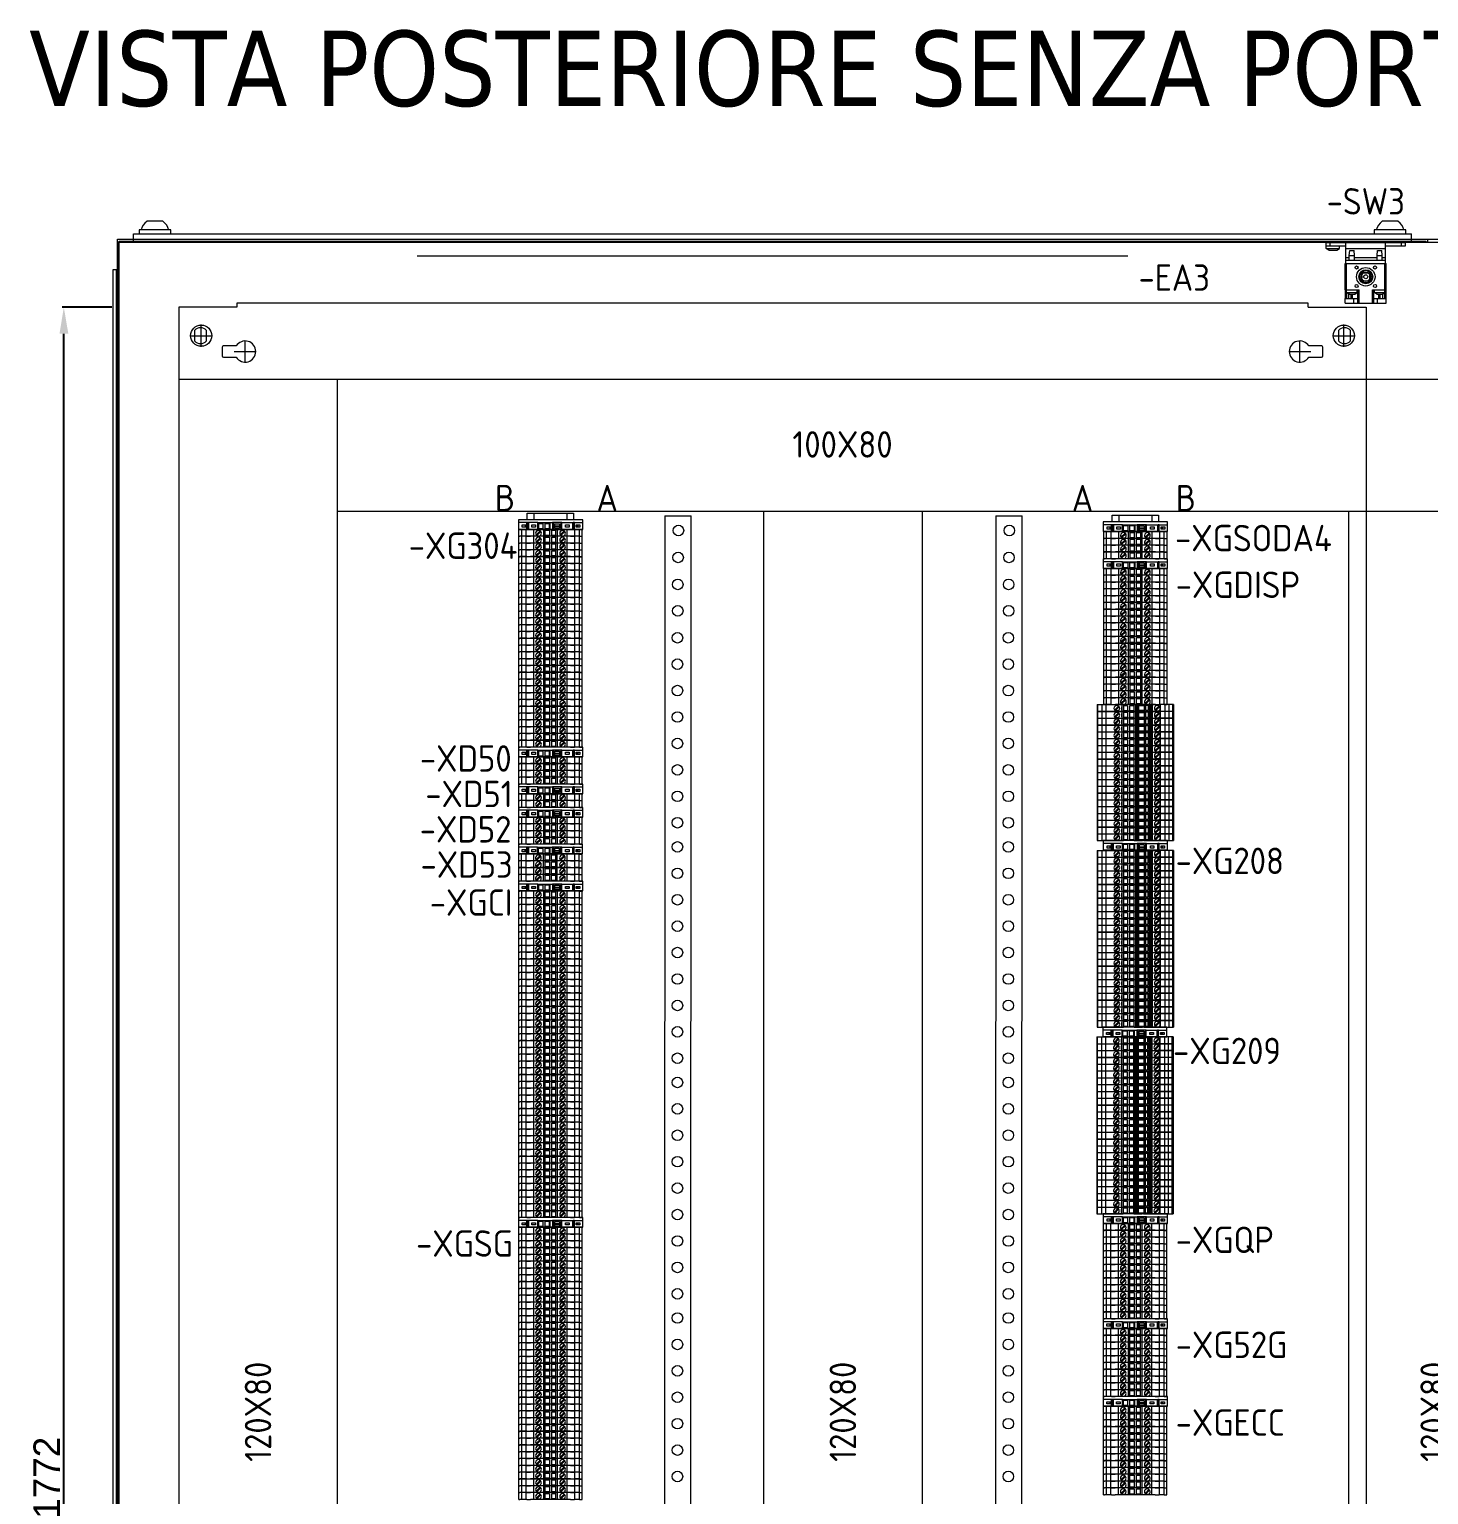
# Model space of a CAD drawing. Header units: millimetres. Extents: x 1880 to 4113, y 771 to 2990.
# Drawn here: x 1880 to 2939, y 1880 to 2990 of the extents above; entities that cross this region are included whole.
import ezdxf
from ezdxf.enums import TextEntityAlignment as Align

# ---------------------------------------------------------------- set-up
doc = ezdxf.new("R2010")
doc.units = ezdxf.units.MM
doc.layers.add('! NO PLOT !', color=7, linetype='Continuous', true_color=0xff75dd, plot=False)
doc.layers.add('000-PI-Oprema', color=30, linetype='Continuous', lineweight=5)
doc.layers.add('0_1', color=7, linetype='Continuous', lineweight=0)
for name, color, linetype in [('000-PI-ORMAR', 2, 'Continuous'), ('000-PI_TEXT', 7, 'Continuous'), ('002-PI-Kabelska kanalica', 150, 'Continuous'), ('004-PI-DIN Šina', 3, 'Continuous')]:
    doc.layers.add(name, color=color, linetype=linetype)
doc.styles.add('PI0', font='isocpeur.ttf', dxfattribs={"width": 0.9})
doc.styles.get("Standard").update_dxf_attribs({"font": 'arial.ttf'})
doc.styles.add('Tahoma', font='tahoma.ttf')
doc.dimstyles.new('ISO-25-lb', dxfattribs={"dimtxt": 8, "dimasz": 8, "dimexe": 1.25, "dimexo": 0.625, "dimtad": 1, "dimtxsty": 'Standard', "dimcen": 5, "dimadec": 0, "dimazin": 0, "dimtfac": 1, "dimtmove": 0, "dimatfit": 3, "dimfxl": 1, "dimarcsym": 0})

# ---------------------------------------------------------------- blocks, each defined once
blk = doc.blocks.new('montazna 2000x1000')
at = {"layer": '! NO PLOT !', "color": 0, "linetype": 'ByBlock', "lineweight": 0}
for p, q in [((17, 1860.1), (17, 1876.9)), ((882, 1860.1), (882, 1876.9)), ((8.6, 1868.5), (25.4, 1868.5)), ((12, 1872.5), (12, 1864.5)), ((21, 1864.5), (21, 1872.5)), ((50.3, 1848.1), (50.3, 1864.9)), ((848.7, 1848.1), (848.7, 1864.9)), ((873.6, 1868.5), (890.4, 1868.5)), ((878, 1872.5), (878, 1864.5)), ((887, 1864.5), (887, 1872.5)), ((32.8, 1859.7), (32.8, 1853.3)), ((43.5, 1860.7), (33.8, 1860.7)), ((41.9, 1856.5), (58.7, 1856.5)), ((840.3, 1856.5), (857.1, 1856.5)), ((865.2, 1860.7), (855.5, 1860.7)), ((866.2, 1853.3), (866.2, 1859.7)), ((33.8, 1852.3), (43.5, 1852.3)), ((855.5, 1852.3), (865.2, 1852.3))]:
    blk.add_line(p, q, dxfattribs=at)
for centre in [(17, 1868.5), (882, 1868.5)]:
    blk.add_circle(centre, 8, dxfattribs=at)
for centre, radius, start, end in [((16.5, 1868.5), 6, 41.4096, 138.5904), ((16.5, 1868.5), 6, 221.4096, 318.5904), ((50.3, 1856.5), 8, 211.6682, 148.3318), ((848.7, 1856.5), 8, 31.6682, 328.3318), ((882.5, 1868.5), 6, 41.4096, 138.5904), ((882.5, 1868.5), 6, 221.4096, 318.5904), ((33.8, 1859.7), 1, 90, 180), ((33.8, 1853.3), 1, 180, 270), ((865.2, 1859.7), 1, 0, 90), ((865.2, 1853.3), 1, 270, 0)]:
    blk.add_arc(centre, radius, start, end, dxfattribs=at)
at = {"layer": '000-PI-ORMAR', "color": 0, "linetype": 'ByBlock', "lineweight": 0}
for p, q in [((44, 1890), (0, 1890)), ((0, 1890), (0, 0)), ((44, 1893), (44, 1890)), ((855, 1893), (44, 1893)), ((855, 1890), (855, 1893)), ((855, 1890), (899, 1890)), ((899, 1890), (899, 0))]:
    blk.add_line(p, q, dxfattribs=at)
blk = doc.blocks.new('*U16')
at = {"layer": '002-PI-Kabelska kanalica', "color": 0, "linetype": 'ByBlock', "lineweight": 0}
for p, q in [((-20, -100), (-20, 1331)), ((100, -100), (100, 1331)), ((-20, -100), (100, -100))]:
    blk.add_line(p, q, dxfattribs=at)
blk = doc.blocks.new('*U18')
at = {"layer": '002-PI-Kabelska kanalica', "color": 0, "linetype": 'ByBlock', "lineweight": 0}
for p, q in [((-20, -100), (-20, 1431)), ((100, -100), (100, 1431)), ((-20, -100), (100, -100))]:
    blk.add_line(p, q, dxfattribs=at)
blk = doc.blocks.new('sklopka_vrata_8MF1000-2VL')
at = {"layer": '000-PI-Oprema', "color": 0, "linetype": 'ByBlock', "lineweight": 0}
for p, q in [((-30, 0), (30, 0)), ((-30, -4.5), (-30, 0)), ((-27, -2.5), (-27, 0)), ((-15, -16), (-15, 0)), ((15, -16), (15, 0)), ((27, -2.5), (27, 0)), ((30, -2.5), (30, 0)), ((-30, -2.5), (-27, -2.5)), ((-28.1, -5.75), (-30, -4.5)), ((-30, -4.5), (-20, -4.5)), ((-28.1, -5.75), (-21.9, -5.75)), ((-27, -2.5), (-15, -2.5)), ((-21.9, -5.75), (-20, -4.5)), ((-20, -4.5), (-20, -2.5)), ((-15, -4.5), (15, -4.5)), ((-12.5, -10), (-12.2, -6)), ((-12.5, -10), (-8.5, -10)), ((-12.5, -13.499994), (-12.5, -10)), ((-12.2, -6), (-8.8, -6)), ((-8.5, -10), (-8.8, -6)), ((-8.5, -13.499994), (-8.5, -10)), ((8.5, -10), (8.8, -6)), ((8.5, -10), (12.5, -10)), ((8.5, -13.499994), (8.5, -10)), ((8.8, -6), (12.2, -6)), ((12.5, -10), (12.2, -6)), ((12.5, -13.499994), (12.5, -10)), ((15, -2.5), (30, -2.5)), ((-15.5, -16), (15.5, -16)), ((-15.5, -36), (-15.5, -16)), ((-15, -11.5), (-12.499996, -11.5)), ((-15, -13.5), (15, -13.5)), ((-14.5, -38), (-14.5, -16)), ((-8.499996, -11.5), (8.500004, -11.5)), ((12.500004, -11.5), (15, -11.5)), ((14.5, -38), (14.5, -16)), ((15.5, -36), (15.5, -16)), ((-3, -27.802775), (-3, -24.197225)), ((-1.802776, -23), (1.802776, -23)), ((-1.802776, -29), (1.802776, -29)), ((3, -27.802775), (3, -24.197225)), ((-15.5, -36), (-5, -36)), ((-15.49, -42.49), (-8.99, -42.49)), ((-15.49, -45.99), (-15.49, -42.49)), ((-15.400001, -42.49), (-15.400001, -36)), ((-12.6, -39.25), (-14.5, -38)), ((-14.5, -38), (-6.5, -38)), ((-14.400001, -42.49), (-14.400001, -38.065784)), ((-12.936492, -42.49), (-12.936492, -39.02862)), ((-12.6, -39.25), (-8.4, -39.25)), ((-11.000001, -42.49), (-11.000001, -39.249996)), ((-10.000001, -42.49), (-10.000001, -39.249996)), ((-8.99, -42.49), (-6.029656, -42.49)), ((-8.99, -45.99), (-8.99, -42.49)), ((-8.4, -39.25), (-6.5, -38)), ((-6.5, -38), (-6.5, -36)), ((-6.029656, -42.5), (-6.029656, -42.49)), ((-6.029656, -42.5), (-6, -42.5)), ((-6, -46), (-6, -36)), ((-5, -46), (-5, -36)), ((5, -36), (14.5, -36)), ((5, -46), (5, -36)), ((6, -46), (6, -36)), ((6, -42.5), (6.029654, -42.5)), ((6.029654, -42.49), (15.49, -42.49)), ((6.029654, -42.5), (6.029654, -42.49)), ((6.5, -38), (6.5, -36)), ((8.4, -39.25), (6.5, -38)), ((6.5, -38), (14.5, -38)), ((8.4, -39.25), (12.6, -39.25)), ((8.85, -36), (13.15, -36)), ((8.99, -45.99), (8.99, -42.49)), ((10, -42.49), (10, -39.249996)), ((11, -42.49), (11, -39.249996)), ((12.6, -39.25), (14.5, -38)), ((12.936492, -42.49), (12.936492, -39.028624)), ((14.4, -42.49), (14.4, -38.065788)), ((14.5, -36), (15.5, -36)), ((15.4, -42.49), (15.4, -36)), ((15.49, -45.99), (15.49, -42.49)), ((-15.49, -45.99), (-8.99, -45.99)), ((-15.4, -46), (-15.4, -45.99)), ((-15.4, -46), (-5.999961, -46)), ((-8.99, -45.99), (-6.000001, -45.99)), ((-6, -46), (-5, -46)), ((-5, -46), (5, -46)), ((5, -46), (6, -46)), ((6, -45.99), (15.49, -45.99)), ((6.00004, -46), (15.4, -46)), ((15.4, -46), (15.4, -45.99))]:
    blk.add_line(p, q, dxfattribs=at)
for centre, radius in [((-7, -19), 1.15), ((0, -26), 7), ((0, -26), 5.3), ((0, -26), 5.1), ((0, -26), 4.8), ((0, -26), 4.679181), ((7, -19), 1.15), ((-7, -33), 1.15), ((0, -26), 3.579607), ((0, -26), 1.499969), ((7, -33), 1.15)]:
    blk.add_circle(centre, radius, dxfattribs=at)
for radius, start, end in [(3.100426, 165.377152, 194.622848), (3.5, 121.002719, 148.997284), (3.5, 211.002716, 238.997281), (3.100426, 255.377156, 284.622844), (3.100426, 90, 104.622596), (3.100426, 75.377404, 90), (3.5, 31.002716, 58.997281), (3.5, 301.002719, 328.997284), (3.100426, 345.377406, 14.622594)]:
    blk.add_arc((0, -26), radius, start, end, dxfattribs=at)
blk = doc.blocks.new('LL49 W 100-230V')
at = {"layer": '000-PI-Oprema', "color": 0, "linetype": 'ByBlock', "lineweight": 0, "ltscale": 0.25}
for p, q in [((45476.7, 36851.4), (46014.7, 36851.4)), ((46014.7, 36815.4), (45476.7, 36815.4))]:
    blk.add_line(p, q, dxfattribs=at)
blk = doc.blocks.new('*D23')
at = {"layer": '000-PI_TEXT', "color": 0, "linetype": 'ByBlock', "lineweight": -2, "ltscale": 0.25, "transparency": 16777216}
for p, q in [((1942.6, 2779.1), (1905, 2779.1)), ((1906.2, 1027.1), (1906.2, 2759.1)), ((1942.6, 1007.1), (1905, 1007.1))]:
    blk.add_line(p, q, dxfattribs=at)
at = {"layer": '000-PI_TEXT', "color": 0, "linetype": 'ByBlock', "ltscale": 0.25, "transparency": 16777216}
for points in [[(1902.9, 2759.1), (1909.6, 2759.1), (1906.2, 2779.1)], [(1902.9, 1027.1), (1909.6, 1027.1), (1906.2, 1007.1)]]:
    blk.add_solid(points, dxfattribs=at)
at = {"layer": 'Defpoints', "color": 0, "linetype": 'ByBlock', "ltscale": 0.25, "transparency": 16777216}
for p in [(1906.2, 2779.1), (1943.2, 2779.1), (1943.2, 1007.1)]:
    blk.add_point(p, dxfattribs=at)
at = {"layer": '000-PI_TEXT', "color": 0, "linetype": 'ByBlock', "lineweight": 0, "ltscale": 0.25, "transparency": 16777216, "insert": (1893.2, 1893.1), "char_height": 20, "attachment_point": 5, "rotation": 90}
blk.add_mtext('1772', dxfattribs=at)
blk = doc.blocks.new('*U32')
at = {"color": 0, "linetype": 'ByBlock', "lineweight": 0, "ltscale": 0.25}
blk.add_lwpolyline([(-24.3, 0), (-24.3, -7.3), (24.3, -7.3), (24.3, 0), (-24.3, 0)], dxfattribs=at)
at = {"layer": '000-PI-Oprema', "color": 0, "linetype": 'ByBlock', "lineweight": 0}
for p, q in [((24.3, 0), (-24.3, 0)), ((24.3, -7.3), (24.3, 0)), ((-24.3, 0), (-24.3, -7.3)), ((-18, -2.2), (-24.3, -2.2)), ((-21.4, -5.6), (-21.4, -3.9)), ((-21.4, -3.9), (-18.5, -3.9)), ((-18.5, -5.6), (-21.4, -5.6)), ((-19, -4.6), (-19.1, -4.6)), ((-19.1, -5), (-19.1, -4.6)), ((-19, -5), (-19.1, -5)), ((-19, -4.6), (-19, -5)), ((-19, -4.6), (-18.5, -4.6)), ((-19, -5), (-18.5, -5)), ((-18.5, -3.9), (-18.5, -4.6)), ((-18.5, -4.6), (-18.5, -5)), ((-18.5, -5), (-18.5, -5.6)), ((-18, -7.3), (-18, -2.2)), ((-17.1, -2.2), (-18, -2.2)), ((-17.1, -7.3), (-18, -7.3)), ((-17.1, -7.3), (-17.1, -2.2)), ((-17, -2.2), (-17.1, -2.2)), ((-17, -7.3), (-17.1, -7.3)), ((-17, -2.2), (-17, -7.3)), ((-16.7, -2.2), (-17, -2.2)), ((-16.7, -7.3), (-17, -7.3)), ((-16.7, -2.2), (-16.7, -7.3)), ((-9.7, -2.2), (-16.7, -2.2)), ((-14.1, -3.9), (-11.4, -3.9)), ((-14.1, -5.6), (-14.1, -3.9)), ((-11.4, -5.6), (-14.1, -5.6)), ((-11.4, -3.9), (-11.4, -5.6)), ((-9.7, -2.2), (-9, -2.2)), ((-9.7, -7.3), (-9.7, -2.2)), ((-9.7, -7.3), (-9, -7.3)), ((-9, -2.8), (-9, -2.2)), ((-9, -2.2), (-1, -2.2)), ((-9, -6.8), (-9, -2.8)), ((-9, -2.8), (-5.8, -2.8)), ((-5.8, -6.8), (-9, -6.8)), ((-9, -7.3), (-9, -6.8)), ((-5.8, -2.8), (-5.8, -6.8)), ((-4.1, -2.8), (-1, -2.8)), ((-4.1, -6.8), (-4.1, -2.8)), ((-1, -6.8), (-4.1, -6.8)), ((-1, -2.2), (-1, -2.8)), ((-1, -2.2), (-0.3, -2.2)), ((-1, -2.8), (-1, -6.8)), ((-1, -6.8), (-1, -7.3)), ((-0.3, -2.2), (1.4, -2.2)), ((-0.3, -7.3), (-0.3, -2.2)), ((2.3, -2.2), (1.4, -2.2)), ((1.4, -2.2), (1.4, -7.3)), ((7.7, -2.2), (2.3, -2.2)), ((2.3, -2.2), (2.3, -7.3)), ((3.2, -3), (6.7, -3)), ((3.2, -4.6), (3.2, -3)), ((3.2, -4.6), (6.7, -4.6)), ((3.2, -5), (3.2, -4.6)), ((3.2, -5), (6.7, -5)), ((3.2, -6.5), (3.2, -5)), ((6.7, -6.5), (3.2, -6.5)), ((6.7, -3), (6.7, -4.6)), ((6.7, -4.6), (6.7, -5)), ((6.7, -5), (6.7, -6.5)), ((7.7, -2.2), (7.7, -7.3)), ((8.5, -2.2), (7.7, -2.2)), ((8.5, -7.3), (8.5, -2.2)), ((8.5, -2.2), (16.7, -2.2)), ((11.4, -3.9), (14.1, -3.9)), ((11.4, -5.6), (11.4, -3.9)), ((14.1, -5.6), (11.4, -5.6)), ((14.1, -3.9), (14.1, -5.6)), ((16.7, -2.2), (16.7, -7.3)), ((16.7, -2.2), (17, -2.2)), ((17, -7.3), (17, -2.2)), ((17, -2.2), (17.1, -2.2)), ((18, -2.2), (17.1, -2.2)), ((17.1, -7.3), (17.1, -2.2)), ((18, -2.2), (24.3, -2.2)), ((18, -7.3), (18, -2.2)), ((19.5, -4.6), (19.5, -3.9)), ((19.5, -3.9), (22.2, -3.9)), ((19.5, -5), (19.5, -4.6)), ((19.5, -4.6), (19.9, -4.6)), ((19.5, -5), (19.9, -5)), ((19.5, -5.6), (19.5, -5)), ((22.2, -5.6), (19.5, -5.6)), ((19.9, -4.6), (19.9, -5)), ((20.6, -4.6), (19.9, -4.6)), ((20.6, -5), (19.9, -5)), ((20.6, -4.6), (20.6, -5)), ((22.2, -3.9), (22.2, -5.6))]:
    blk.add_line(p, q, dxfattribs=at)
at = {"layer": '000-PI-Oprema', "color": 0, "linetype": 'ByBlock', "lineweight": 0, "ltscale": 0.25}
blk.add_line((24.3, -7.3), (-24.3, -7.3), dxfattribs=at)
blk = doc.blocks.new('*U17')
at = {"layer": '002-PI-Kabelska kanalica', "color": 0, "linetype": 'ByBlock', "lineweight": 0}
for p, q in [((-20, -100), (-20, 1671)), ((80, -100), (80, 1671)), ((-20, -100), (80, -100))]:
    blk.add_line(p, q, dxfattribs=at)
blk = doc.blocks.new('UT 2.5 - 3044076')
at = {"layer": '000-PI-ORMAR', "color": 0, "linetype": 'ByBlock', "lineweight": 0}
for p, q in [((51211.6, 37560.6), (51211.6, 37562.8)), ((51211.6, 37562.8), (51211.6, 37562.8)), ((51216.7, 37562.8), (51211.6, 37562.8)), ((51211.6, 37560.6), (51211.6, 37559)), ((51211.6, 37560.6), (51211.6, 37560.6)), ((51216.7, 37560.6), (51211.6, 37560.6)), ((51211.6, 37559), (51211.6, 37556.9)), ((51211.6, 37558.6), (51211.6, 37558.6)), ((51216.7, 37562.8), (51216.7, 37562.8)), ((51216.7, 37560.6), (51216.7, 37562.8)), ((51216.7, 37560.6), (51216.7, 37560.6)), ((51216.7, 37560.6), (51216.7, 37559)), ((51216.7, 37559), (51216.7, 37556.9)), ((51216.7, 37558.6), (51216.7, 37558.6)), ((51216.7, 37557.3), (51211.6, 37557.3)), ((51211.6, 37556.9), (51211.6, 37556.5)), ((51211.6, 37556.5), (51211.6, 37554)), ((51211.6, 37556.3), (51211.6, 37556.3)), ((51211.6, 37554), (51211.6, 37551.4)), ((51211.6, 37553.7), (51211.6, 37553.7)), ((51211.6, 37551.4), (51211.6, 37544)), ((51216.7, 37551.4), (51211.6, 37551.4)), ((51211.6, 37548.6), (51211.6, 37548.6)), ((51212.7, 37549.2), (51212.7, 37549.2)), ((51212.7, 37549.2), (51215.7, 37546.2)), ((51216.2, 37546.7), (51213.2, 37549.7)), ((51213.2, 37549.7), (51213.2, 37549.7)), ((51216.4, 37549), (51216.4, 37549)), ((51216.4, 37546.9), (51216.4, 37549)), ((51216.7, 37556.5), (51216.7, 37556.9)), ((51216.7, 37554), (51216.7, 37556.5)), ((51216.7, 37556.3), (51216.7, 37556.3)), ((51216.7, 37554.8), (51216.7, 37554.8)), ((51216.7, 37554), (51216.7, 37551.4)), ((51216.7, 37553.7), (51216.7, 37553.7)), ((51216.7, 37551.4), (51216.7, 37544)), ((51216.7, 37548.6), (51216.7, 37548.6)), ((51211.6, 37544), (51211.6, 37542.8)), ((51216.7, 37544), (51211.6, 37544)), ((51211.6, 37542.8), (51211.6, 37534.8)), ((51211.6, 37542.8), (51211.6, 37542.8)), ((51216.7, 37542.8), (51211.6, 37542.8)), ((51212.2, 37539.7), (51212.2, 37542.8)), ((51212.2, 37542.8), (51212.2, 37542.8)), ((51216.2, 37539.7), (51212.2, 37539.7)), ((51212.2, 37539.7), (51212.2, 37539.7)), ((51212.2, 37534.8), (51212.2, 37538)), ((51212.2, 37538), (51216.2, 37538)), ((51212.2, 37538), (51212.2, 37538)), ((51213.2, 37544), (51213.2, 37544)), ((51215.8, 37544), (51213.2, 37544)), ((51215.7, 37546.2), (51215.7, 37546.2)), ((51215.8, 37544), (51215.8, 37544)), ((51216.2, 37546.7), (51216.2, 37546.7)), ((51216.2, 37542.8), (51216.2, 37539.7)), ((51216.2, 37542.8), (51216.2, 37542.8)), ((51216.2, 37539.7), (51216.2, 37539.7)), ((51216.2, 37538), (51216.2, 37534.8)), ((51216.2, 37538), (51216.2, 37538)), ((51216.4, 37546.9), (51216.4, 37546.9)), ((51216.7, 37544), (51216.7, 37542.8)), ((51216.7, 37542.8), (51216.7, 37542.8)), ((51216.7, 37542.8), (51216.7, 37534.8)), ((51211.6, 37534.8), (51211.6, 37533.6)), ((51211.6, 37534.8), (51211.6, 37534.8)), ((51216.7, 37534.8), (51211.6, 37534.8)), ((51211.6, 37533.6), (51211.6, 37526.2)), ((51216.7, 37533.6), (51211.6, 37533.6)), ((51211.6, 37526.2), (51211.6, 37523.7)), ((51216.7, 37526.2), (51211.6, 37526.2)), ((51212.2, 37534.8), (51212.2, 37534.8)), ((51212.7, 37531), (51212.7, 37531)), ((51212.7, 37531), (51215.7, 37527.9)), ((51215.8, 37533.6), (51213.2, 37533.6)), ((51213.2, 37533.6), (51213.2, 37533.6)), ((51216.2, 37528.4), (51213.2, 37531.5)), ((51213.2, 37531.5), (51213.2, 37531.5)), ((51215.7, 37527.9), (51215.7, 37527.9)), ((51215.8, 37533.6), (51215.8, 37533.6)), ((51216.2, 37534.8), (51216.2, 37534.8)), ((51216.2, 37528.4), (51216.2, 37528.4)), ((51216.4, 37530.8), (51216.4, 37530.8)), ((51216.4, 37528.6), (51216.4, 37530.8)), ((51216.4, 37528.6), (51216.4, 37528.6)), ((51216.7, 37534.8), (51216.7, 37534.8)), ((51216.7, 37534.8), (51216.7, 37533.6)), ((51216.7, 37533.6), (51216.7, 37526.2)), ((51216.7, 37526.2), (51216.7, 37523.7)), ((51211.6, 37523.7), (51211.6, 37521.1)), ((51211.6, 37522.5), (51211.6, 37522.5)), ((51211.6, 37521.6), (51211.6, 37521.6)), ((51211.6, 37521.1), (51211.6, 37520.8)), ((51211.6, 37520.8), (51211.6, 37518.6)), ((51216.7, 37520.4), (51211.6, 37520.4)), ((51211.6, 37519.1), (51211.6, 37519.1)), ((51211.6, 37518.6), (51211.6, 37517)), ((51211.6, 37517), (51211.6, 37515.8)), ((51211.6, 37517), (51211.6, 37517)), ((51216.7, 37517), (51211.6, 37517)), ((51211.6, 37515.8), (51211.6, 37515.5)), ((51211.6, 37515.8), (51211.6, 37515.8)), ((51211.6, 37514.8), (51211.6, 37515.5)), ((51211.6, 37514.8), (51211.6, 37514.8)), ((51216.7, 37514.8), (51211.6, 37514.8)), ((51216.7, 37521.1), (51216.7, 37523.7)), ((51216.7, 37522.8), (51216.7, 37522.8)), ((51216.7, 37522.5), (51216.7, 37522.5)), ((51216.7, 37521.6), (51216.7, 37521.6)), ((51216.7, 37520.8), (51216.7, 37521.1)), ((51216.7, 37520.8), (51216.7, 37518.6)), ((51216.7, 37519.1), (51216.7, 37519.1)), ((51216.7, 37518.6), (51216.7, 37517)), ((51216.7, 37517), (51216.7, 37517)), ((51216.7, 37517), (51216.7, 37515.8)), ((51216.7, 37516.3), (51216.7, 37516.3)), ((51216.7, 37515.8), (51216.7, 37515.8)), ((51216.7, 37515.8), (51216.7, 37515.5)), ((51216.7, 37514.8), (51216.7, 37515.5)), ((51216.7, 37514.8), (51216.7, 37514.8))]:
    blk.add_line(p, q, dxfattribs=at)
for centre, start, end in [((51214.5, 37547.9), 90, 270), ((51214.5, 37547.9), 29.1246, 90), ((51214.5, 37547.9), 270, 330.8754), ((51214.5, 37529.7), 90, 270), ((51214.5, 37529.7), 29.1246, 90), ((51214.5, 37529.7), 270, 330.8754)]:
    blk.add_arc(centre, 2.17, start, end, dxfattribs=at)
blk = doc.blocks.new('UT 2.5 MT - 3046362')
at = {"layer": '000-PI-Oprema', "color": 0, "linetype": 'ByBlock', "lineweight": 0}
for p, q in [((53710, 41740.1), (53710, 41729.7)), ((53710, 41740.1), (53715.1, 41740.1)), ((53715.1, 41717.7), (53715.1, 41740.1)), ((53715.1, 41739.5), (53710, 41739.5)), ((53710, 41736.5), (53715.1, 41736.5)), ((53710, 41733.5), (53715.1, 41733.5)), ((53710, 41730), (53715.1, 41730)), ((53710, 41711.5), (53710, 41729.7)), ((53711.1, 41729.1), (53711.1, 41729.1)), ((53711.1, 41729.1), (53714.1, 41726)), ((53711.6, 41729.6), (53711.6, 41729.6)), ((53714.6, 41726.5), (53711.6, 41729.6)), ((53714.8, 41728.9), (53714.8, 41728.9)), ((53714.8, 41726.8), (53714.8, 41728.9)), ((53710, 41723.9), (53715.1, 41723.9)), ((53710, 41723.8), (53710, 41723.8)), ((53715.1, 41723.8), (53710, 41723.8)), ((53715.1, 41723.4), (53710, 41723.4)), ((53710, 41722.8), (53715.1, 41722.8)), ((53710, 41721.1), (53710, 41721.1)), ((53710.1, 41718.4), (53710.1, 41721.8)), ((53710.1, 41721.8), (53710.1, 41721.8)), ((53710.1, 41721.8), (53715, 41721.8)), ((53715, 41718.4), (53710.1, 41718.4)), ((53710.1, 41718.2), (53710.1, 41718.4)), ((53710.1, 41718.2), (53710.8, 41718.2)), ((53710.7, 41720.8), (53710.7, 41719.4)), ((53710.7, 41720.8), (53714.3, 41720.8)), ((53710.7, 41719.4), (53710.7, 41719.2)), ((53710.8, 41719.2), (53710.7, 41719.2)), ((53710.8, 41721.8), (53710.8, 41722.6)), ((53710.8, 41722.6), (53714.3, 41722.6)), ((53710.8, 41722.6), (53710.8, 41722.6)), ((53714.3, 41719.2), (53710.8, 41719.2)), ((53710.8, 41711.8), (53710.8, 41718.2)), ((53714.3, 41718.2), (53710.8, 41718.2)), ((53711.6, 41723.9), (53714.2, 41723.9)), ((53711.6, 41723.9), (53711.6, 41723.9)), ((53714.1, 41726), (53714.1, 41726)), ((53714.2, 41723.9), (53714.2, 41723.9)), ((53714.3, 41721.8), (53714.3, 41722.6)), ((53714.3, 41722.6), (53714.3, 41722.6)), ((53714.3, 41719.2), (53714.3, 41720.8)), ((53714.3, 41711.8), (53714.3, 41718.2)), ((53715, 41718.2), (53714.3, 41718.2)), ((53714.6, 41726.5), (53714.6, 41726.5)), ((53714.8, 41726.8), (53714.8, 41726.8)), ((53715, 41718.4), (53715, 41721.8)), ((53715, 41721.8), (53715, 41721.8)), ((53715, 41718.2), (53715, 41718.4)), ((53715.1, 41723.8), (53715.1, 41723.8)), ((53715.1, 41721.1), (53715.1, 41721.1)), ((53710, 41716.1), (53710, 41716.1)), ((53710, 41710.3), (53710, 41711.5)), ((53715.1, 41711.5), (53710, 41711.5)), ((53710, 41710.3), (53710, 41702.3)), ((53710, 41710.3), (53710, 41710.3)), ((53715.1, 41710.3), (53710, 41710.3)), ((53710.6, 41710.3), (53710.6, 41710.3)), ((53710.6, 41707.1), (53710.6, 41710.3)), ((53710.6, 41707.1), (53710.6, 41707.1)), ((53714.6, 41707.1), (53710.6, 41707.1)), ((53710.8, 41712.8), (53710.8, 41713.8)), ((53710.8, 41713.8), (53710.8, 41713.8)), ((53710.8, 41713.7), (53714.3, 41713.7)), ((53710.8, 41712.6), (53710.8, 41712.8)), ((53710.8, 41712.8), (53714.3, 41712.8)), ((53710.8, 41712.6), (53710.8, 41712.6)), ((53710.8, 41712.6), (53714.3, 41712.6)), ((53710.8, 41711.8), (53714.3, 41711.8)), ((53710.8, 41711.8), (53710.8, 41711.8)), ((53714.3, 41711.8), (53710.8, 41711.8)), ((53714.3, 41717.7), (53715.1, 41717.7)), ((53715.1, 41716.6), (53714.3, 41716.6)), ((53714.3, 41712.8), (53714.3, 41713.8)), ((53714.3, 41713.8), (53714.3, 41713.8)), ((53714.3, 41712.6), (53714.3, 41712.8)), ((53714.3, 41712.6), (53714.3, 41712.6)), ((53714.3, 41711.8), (53714.3, 41711.8)), ((53714.6, 41710.3), (53714.6, 41710.3)), ((53714.6, 41710.3), (53714.6, 41707.1)), ((53714.6, 41707.1), (53714.6, 41707.1)), ((53715.1, 41717.7), (53715.1, 41716.6)), ((53715.1, 41717.7), (53715.1, 41717.7)), ((53715.1, 41717.7), (53715.1, 41717.7)), ((53715.1, 41716.6), (53715.1, 41716.6)), ((53715.1, 41711.5), (53715.1, 41716.6)), ((53715.1, 41716.1), (53715.1, 41716.1)), ((53715.1, 41710.3), (53715.1, 41711.5)), ((53715.1, 41710.3), (53715.1, 41710.3)), ((53715.1, 41710.3), (53715.1, 41702.3)), ((53710, 41701.1), (53710, 41702.3)), ((53710, 41702.3), (53710, 41702.3)), ((53710, 41702.3), (53715.1, 41702.3)), ((53710, 41682.3), (53710, 41701.1)), ((53710, 41701.1), (53715.1, 41701.1)), ((53710.6, 41702.3), (53710.6, 41705.4)), ((53710.6, 41705.4), (53710.6, 41705.4)), ((53710.6, 41705.4), (53714.6, 41705.4)), ((53710.6, 41702.3), (53710.6, 41702.3)), ((53711.1, 41698.4), (53714.1, 41695.4)), ((53711.6, 41701.1), (53711.6, 41701.1)), ((53714.2, 41701.1), (53711.6, 41701.1)), ((53714.6, 41695.9), (53711.6, 41698.9)), ((53714.2, 41701.1), (53714.2, 41701.1)), ((53714.6, 41705.4), (53714.6, 41705.4)), ((53714.6, 41705.4), (53714.6, 41702.3)), ((53714.6, 41702.3), (53714.6, 41702.3)), ((53714.8, 41698.2), (53714.8, 41696.1)), ((53714.8, 41698.2), (53714.8, 41698.2)), ((53714.8, 41696.1), (53714.8, 41696.1)), ((53715.1, 41702.3), (53715.1, 41702.3)), ((53715.1, 41701.1), (53715.1, 41702.3)), ((53715.1, 41682.3), (53715.1, 41701.1)), ((53710, 41688.9), (53715.1, 41688.9)), ((53710, 41685.9), (53715.1, 41685.9)), ((53710, 41682.3), (53710, 41683)), ((53715.1, 41682.8), (53710, 41682.8)), ((53710, 41682.3), (53715.1, 41682.3))]:
    blk.add_line(p, q, dxfattribs=at)
for centre, radius, start, end in [((53712.9, 41727.8), 2.17, 120.4503, 270), ((53712.9, 41727.8), 2.17, 29.1246, 59.5497), ((53712.9, 41727.8), 2.17, 270, 330.8754), ((53712.9, 41697.2), 2.18, 90, 270), ((53712.9, 41697.2), 2.18, 29.1246, 90), ((53712.9, 41697.2), 2.18, 270, 330.8754)]:
    blk.add_arc(centre, radius, start, end, dxfattribs=at)
for start_param, end_param in [(-1.570796, -1.039338), (-2.102255, -1.570796)]:
    blk.add_ellipse((53712.9, 41727.8), major_axis=(-2.18, 0), ratio=1, start_param=start_param, end_param=end_param, dxfattribs=at)

msp = doc.modelspace()

# ---------------------------------------------------------------- linework, layer by layer
at = {"color": 0, "linetype": 'ByBlock', "lineweight": 0}
for points in [[(2257.072, 2618.313), (2257.072, 2623.313), (2292.072, 2623.313), (2292.072, 2618.313)], [(2262.072, 2623.313), (2262.072, 2618.313)], [(2287.072, 2623.313), (2287.072, 2618.313)], [(2699.822, 2616.714), (2699.822, 2621.714), (2734.822, 2621.714), (2734.822, 2616.714)], [(2704.822, 2621.714), (2704.822, 2616.714)], [(2729.822, 2621.714), (2729.822, 2616.714)]]:
    msp.add_lwpolyline(points, dxfattribs=at)
at = {"layer": '000-PI-ORMAR', "color": 0, "linetype": 'ByBlock', "lineweight": 0}
for p, q in [((1981.197, 2844.22), (1969.197, 2844.22)), ((2916.197, 2844.22), (2904.197, 2844.22)), ((1946.697, 2807.582), (1946.697, 2830.72)), ((1946.697, 2830.72), (1958.947, 2830.72)), ((1948.197, 2828.22), (1948.197, 2829.22)), ((1948.197, 2829.22), (1958.947, 2829.22)), ((1958.947, 2828.22), (1958.947, 2834.72)), ((1958.947, 2834.72), (2926.447, 2834.72)), ((1958.947, 2830.72), (2445.347, 2830.72)), ((1958.947, 2829.22), (2442.972, 2829.22)), ((1987.197, 2837.62), (1963.197, 2837.62)), ((1963.197, 2837.62), (1963.197, 2834.72)), ((1987.197, 2834.72), (1987.197, 2837.62)), ((2442.972, 2829.22), (2926.447, 2829.22)), ((2445.347, 2830.72), (2926.447, 2830.72)), ((2922.197, 2837.62), (2898.197, 2837.62)), ((2898.197, 2837.62), (2898.197, 2834.72)), ((2922.197, 2834.72), (2922.197, 2837.62)), ((2926.447, 2828.22), (2926.447, 2834.72)), ((2926.447, 2830.72), (2938.697, 2830.72)), ((2926.447, 2829.22), (2937.197, 2829.22)), ((2937.197, 2829.22), (2937.197, 2828.22)), ((2938.697, 2828.22), (2938.697, 2830.72)), ((2938.697, 2830.72), (2950.947, 2830.72)), ((1946.885, 2828.22), (1946.885, 843.72)), ((2442.972, 2828.22), (1946.885, 2828.22)), ((1948.197, 843.72), (1948.197, 2828.22)), ((2938.697, 2828.22), (2442.972, 2828.22)), ((3434.972, 2828.22), (2938.697, 2828.22)), ((1945.916, 2807.521), (1943.197, 2807.521)), ((1943.197, 2807.521), (1943.197, 856.521)), ((1946.885, 2807.35), (1945.916, 2807.521)), ((1945.916, 2807.521), (1945.916, 856.521)), ((1946.697, 856.72), (1946.697, 2807.582))]:
    msp.add_line(p, q, dxfattribs=at)
for centre, start, end in [((1975.592, 2835.025), 124.82083, 166.605416), ((1974.802, 2835.025), 13.394584, 55.17917), ((2910.592, 2835.025), 124.82083, 166.605416), ((2909.802, 2835.025), 13.394584, 55.17917)]:
    msp.add_arc(centre, 11.2, start, end, dxfattribs=at)
at = {"layer": '004-PI-DIN Šina', "color": 0, "linetype": 'ByBlock', "lineweight": 0}
for p, q in [((2361.212, 2621.134), (2360.698, 1193.72)), ((2361.212, 2621.134), (2381.212, 2621.134)), ((2380.698, 1193.72), (2381.212, 2621.134)), ((2611.695, 2621.134), (2611.182, 1193.72)), ((2611.695, 2621.134), (2631.695, 2621.134)), ((2631.182, 1193.72), (2631.695, 2621.134))]:
    msp.add_line(p, q, dxfattribs=at)
at = {"layer": '004-PI-DIN Šina', "color": 0, "linetype": 'ByBlock', "lineweight": 0, "ltscale": 0.01}
for centre in [(2371.469, 2610.162), (2371.469, 2610.162), (2621.952, 2610.162), (2621.952, 2610.162), (2371.212, 2589.763), (2371.212, 2589.763), (2371.212, 2589.763), (2621.695, 2589.763), (2621.695, 2589.763), (2621.695, 2589.763), (2370.955, 2569.363), (2621.439, 2569.363), (2370.955, 2549.363), (2621.439, 2549.363), (2370.698, 2528.963), (2621.182, 2528.963), (2370.698, 2508.963), (2621.182, 2508.963), (2370.698, 2488.963), (2621.182, 2488.963), (2370.698, 2468.963), (2621.182, 2468.963), (2370.698, 2448.963), (2621.182, 2448.963), (2370.698, 2428.963), (2621.182, 2428.963), (2370.698, 2408.963), (2621.182, 2408.963), (2370.698, 2388.963), (2621.182, 2388.963), (2370.698, 2370.669), (2621.182, 2370.669), (2370.698, 2350.669), (2370.698, 2350.669), (2621.182, 2350.669), (2621.182, 2350.669), (2370.698, 2330.669), (2621.182, 2330.669), (2370.698, 2310.669), (2621.182, 2310.669), (2370.698, 2290.669), (2621.182, 2290.669), (2370.698, 2270.669), (2621.182, 2270.669), (2370.698, 2250.669), (2621.182, 2250.669), (2370.698, 2230.669), (2621.182, 2230.669), (2370.698, 2210.669), (2621.182, 2210.669), (2370.698, 2192.375), (2621.182, 2192.375), (2370.698, 2172.375), (2370.698, 2172.375), (2621.182, 2172.375), (2621.182, 2172.375), (2370.698, 2152.375), (2621.182, 2152.375), (2370.698, 2132.375), (2621.182, 2132.375), (2370.698, 2112.375), (2621.182, 2112.375), (2370.698, 2092.375), (2621.182, 2092.375), (2370.698, 2072.375), (2621.182, 2072.375), (2370.698, 2052.375), (2621.182, 2052.375), (2370.698, 2032.375), (2621.182, 2032.375), (2370.698, 2014.08), (2621.182, 2014.08), (2370.698, 1994.08), (2370.698, 1994.08), (2621.182, 1994.08), (2621.182, 1994.08), (2370.698, 1974.08), (2621.182, 1974.08), (2370.698, 1954.08), (2621.182, 1954.08), (2370.698, 1934.08), (2621.182, 1934.08), (2370.698, 1914.08), (2621.182, 1914.08), (2370.698, 1894.08), (2621.182, 1894.08)]:
    msp.add_circle(centre, 4, dxfattribs=at)

# ---------------------------------------------------------------- block references
at = {"color": 0, "linetype": 'ByBlock', "lineweight": 0}
msp.add_blockref('montazna 2000x1000', (1993.197, 889.12), dxfattribs=at)
at = {"color": 0, "linetype": 'ByBlock', "lineweight": 0, "ltscale": 0.25, "rotation": 270}
for name, p in [('UT 2.5 - 3044076', (-35264.152, 53822.525)), ('UT 2.5 - 3044076', (-34821.402, 53820.925)), ('UT 2.5 - 3044076', (-35264.152, 53817.375)), ('UT 2.5 - 3044076', (-35264.152, 53812.225)), ('UT 2.5 - 3044076', (-34821.402, 53815.775)), ('UT 2.5 - 3044076', (-34821.402, 53810.625)), ('UT 2.5 - 3044076', (-35264.152, 53807.075)), ('UT 2.5 - 3044076', (-35264.152, 53801.925)), ('UT 2.5 - 3044076', (-35264.152, 53796.775)), ('UT 2.5 - 3044076', (-34821.402, 53805.475)), ('UT 2.5 - 3044076', (-35264.152, 53791.625)), ('UT 2.5 - 3044076', (-35264.152, 53786.475)), ('UT 2.5 - 3044076', (-34821.402, 53792.975)), ('UT 2.5 - 3044076', (-34821.402, 53787.825)), ('UT 2.5 - 3044076', (-35264.152, 53781.325)), ('UT 2.5 - 3044076', (-35264.152, 53776.175)), ('UT 2.5 - 3044076', (-34821.402, 53782.675)), ('UT 2.5 - 3044076', (-34821.402, 53777.525)), ('UT 2.5 - 3044076', (-35264.152, 53771.025)), ('UT 2.5 - 3044076', (-35264.152, 53765.875)), ('UT 2.5 - 3044076', (-34821.402, 53772.375)), ('UT 2.5 - 3044076', (-34821.402, 53767.225)), ('UT 2.5 - 3044076', (-35264.152, 53760.725)), ('UT 2.5 - 3044076', (-35264.152, 53755.575)), ('UT 2.5 - 3044076', (-34821.402, 53762.075)), ('UT 2.5 - 3044076', (-34821.402, 53756.925)), ('UT 2.5 - 3044076', (-34821.402, 53751.775)), ('UT 2.5 - 3044076', (-35264.152, 53750.425)), ('UT 2.5 - 3044076', (-35264.152, 53745.275)), ('UT 2.5 - 3044076', (-34821.402, 53746.625)), ('UT 2.5 - 3044076', (-34821.402, 53741.475)), ('UT 2.5 - 3044076', (-35264.152, 53740.125)), ('UT 2.5 - 3044076', (-35264.152, 53734.975)), ('UT 2.5 - 3044076', (-35264.152, 53729.825)), ('UT 2.5 - 3044076', (-34821.402, 53736.325)), ('UT 2.5 - 3044076', (-34821.402, 53731.175)), ('UT 2.5 - 3044076', (-35264.152, 53724.675)), ('UT 2.5 - 3044076', (-35264.152, 53719.525)), ('UT 2.5 - 3044076', (-34821.402, 53726.025)), ('UT 2.5 - 3044076', (-34821.402, 53720.875)), ('UT 2.5 - 3044076', (-35264.152, 53714.375)), ('UT 2.5 - 3044076', (-35264.152, 53709.225)), ('UT 2.5 - 3044076', (-34821.402, 53715.725)), ('UT 2.5 - 3044076', (-34821.402, 53710.575)), ('UT 2.5 - 3044076', (-35264.152, 53704.075)), ('UT 2.5 - 3044076', (-35264.152, 53698.925)), ('UT 2.5 - 3044076', (-34821.402, 53705.425)), ('UT 2.5 - 3044076', (-34821.402, 53700.275)), ('UT 2.5 - 3044076', (-35264.152, 53693.775)), ('UT 2.5 - 3044076', (-35264.152, 53688.625)), ('UT 2.5 MT - 3046362', (-38993.846, 56188.377)), ('UT 2.5 - 3044076', (-34821.402, 53695.125)), ('UT 2.5 - 3044076', (-35264.152, 53683.475)), ('UT 2.5 - 3044076', (-35264.152, 53678.325)), ('UT 2.5 MT - 3046362', (-38993.846, 56183.227)), ('UT 2.5 MT - 3046362', (-38993.846, 56178.077)), ('UT 2.5 MT - 3046362', (-38993.846, 56172.927)), ('UT 2.5 - 3044076', (-35264.152, 53673.175)), ('UT 2.5 - 3044076', (-35264.152, 53668.025)), ('UT 2.5 MT - 3046362', (-38993.846, 56167.777)), ('UT 2.5 MT - 3046362', (-38993.846, 56162.627)), ('UT 2.5 - 3044076', (-35264.152, 53662.875)), ('UT 2.5 MT - 3046362', (-38993.846, 56157.477)), ('UT 2.5 MT - 3046362', (-38993.846, 56152.327)), ('UT 2.5 - 3044076', (-35264.152, 53650.375)), ('UT 2.5 - 3044076', (-35264.152, 53645.225)), ('UT 2.5 MT - 3046362', (-38993.846, 56147.177)), ('UT 2.5 MT - 3046362', (-38993.846, 56142.027)), ('UT 2.5 - 3044076', (-35264.152, 53640.075)), ('UT 2.5 - 3044076', (-35264.152, 53634.925)), ('UT 2.5 MT - 3046362', (-38993.846, 56136.877)), ('UT 2.5 MT - 3046362', (-38993.846, 56131.727)), ('UT 2.5 - 3044076', (-35264.152, 53622.425)), ('UT 2.5 MT - 3046362', (-38993.846, 56126.577)), ('UT 2.5 MT - 3046362', (-38993.846, 56121.427)), ('UT 2.5 - 3044076', (-35264.152, 53617.275)), ('UT 2.5 MT - 3046362', (-38993.846, 56116.277)), ('UT 2.5 MT - 3046362', (-38993.846, 56111.127)), ('UT 2.5 MT - 3046362', (-38993.846, 56105.977)), ('UT 2.5 - 3044076', (-35264.152, 53604.775)), ('UT 2.5 - 3044076', (-35264.152, 53599.625)), ('UT 2.5 MT - 3046362', (-38993.846, 56100.827)), ('UT 2.5 MT - 3046362', (-38993.846, 56095.677)), ('UT 2.5 - 3044076', (-35264.152, 53594.475)), ('UT 2.5 - 3044076', (-35264.152, 53589.325)), ('UT 2.5 MT - 3046362', (-38993.846, 56090.527)), ('UT 2.5 - 3044076', (-35264.235, 53576.825)), ('UT 2.5 MT - 3046362', (-38993.864, 56078.027)), ('UT 2.5 MT - 3046362', (-38993.864, 56072.877)), ('UT 2.5 - 3044076', (-35264.235, 53571.675)), ('UT 2.5 - 3044076', (-35264.235, 53566.525)), ('UT 2.5 MT - 3046362', (-38993.864, 56067.727)), ('UT 2.5 MT - 3046362', (-38993.864, 56062.577)), ('UT 2.5 - 3044076', (-35264.235, 53561.375)), ('UT 2.5 MT - 3046362', (-38993.864, 56057.427)), ('UT 2.5 MT - 3046362', (-38993.864, 56052.277)), ('UT 2.5 - 3044076', (-35264.152, 53548.875)), ('UT 2.5 - 3044076', (-35264.152, 53543.725)), ('UT 2.5 MT - 3046362', (-38993.864, 56047.127)), ('UT 2.5 MT - 3046362', (-38993.864, 56041.977)), ('UT 2.5 - 3044076', (-35264.152, 53538.575)), ('UT 2.5 - 3044076', (-35264.152, 53533.425)), ('UT 2.5 MT - 3046362', (-38993.864, 56036.827)), ('UT 2.5 MT - 3046362', (-38993.864, 56031.677)), ('UT 2.5 - 3044076', (-35264.152, 53528.275)), ('UT 2.5 - 3044076', (-35264.152, 53523.125)), ('UT 2.5 MT - 3046362', (-38993.864, 56026.527)), ('UT 2.5 MT - 3046362', (-38993.864, 56021.377)), ('UT 2.5 - 3044076', (-35264.152, 53517.975)), ('UT 2.5 - 3044076', (-35264.152, 53512.825)), ('UT 2.5 - 3044076', (-35264.152, 53507.675)), ('UT 2.5 MT - 3046362', (-38993.864, 56016.227)), ('UT 2.5 MT - 3046362', (-38993.864, 56011.077)), ('UT 2.5 - 3044076', (-35264.152, 53502.525)), ('UT 2.5 - 3044076', (-35264.152, 53497.375)), ('UT 2.5 MT - 3046362', (-38993.864, 56005.927)), ('UT 2.5 MT - 3046362', (-38993.864, 56000.777)), ('UT 2.5 MT - 3046362', (-38993.864, 55995.627)), ('UT 2.5 - 3044076', (-35264.152, 53492.225)), ('UT 2.5 - 3044076', (-35264.152, 53487.075)), ('UT 2.5 MT - 3046362', (-38993.864, 55990.477)), ('UT 2.5 MT - 3046362', (-38993.864, 55985.327)), ('UT 2.5 - 3044076', (-35264.152, 53481.925)), ('UT 2.5 - 3044076', (-35264.152, 53476.775)), ('UT 2.5 MT - 3046362', (-38993.864, 55980.177)), ('UT 2.5 MT - 3046362', (-38993.864, 55975.027)), ('UT 2.5 - 3044076', (-35264.152, 53471.625)), ('UT 2.5 - 3044076', (-35264.152, 53466.475)), ('UT 2.5 MT - 3046362', (-38993.864, 55969.877)), ('UT 2.5 MT - 3046362', (-38993.864, 55964.727)), ('UT 2.5 - 3044076', (-35264.152, 53461.325)), ('UT 2.5 - 3044076', (-35264.152, 53456.175)), ('UT 2.5 MT - 3046362', (-38993.864, 55959.577)), ('UT 2.5 MT - 3046362', (-38993.864, 55954.427)), ('UT 2.5 - 3044076', (-35264.152, 53451.025)), ('UT 2.5 - 3044076', (-35264.152, 53445.875)), ('UT 2.5 MT - 3046362', (-38993.864, 55949.277)), ('UT 2.5 - 3044076', (-35264.152, 53440.725)), ('UT 2.5 - 3044076', (-35264.152, 53435.575)), ('UT 2.5 - 3044076', (-35264.152, 53430.425)), ('UT 2.5 MT - 3046362', (-38994.164, 55936.777)), ('UT 2.5 MT - 3046362', (-38994.164, 55931.627)), ('UT 2.5 - 3044076', (-35264.152, 53425.275)), ('UT 2.5 - 3044076', (-35264.152, 53420.125)), ('UT 2.5 MT - 3046362', (-38994.164, 55926.477)), ('UT 2.5 MT - 3046362', (-38994.164, 55921.327)), ('UT 2.5 - 3044076', (-35264.152, 53414.975)), ('UT 2.5 - 3044076', (-35264.152, 53409.825)), ('UT 2.5 MT - 3046362', (-38994.164, 55916.177)), ('UT 2.5 MT - 3046362', (-38994.164, 55911.027)), ('UT 2.5 - 3044076', (-35264.152, 53404.675)), ('UT 2.5 - 3044076', (-35264.152, 53399.525)), ('UT 2.5 MT - 3046362', (-38994.164, 55905.877)), ('UT 2.5 MT - 3046362', (-38994.164, 55900.727)), ('UT 2.5 MT - 3046362', (-38994.164, 55895.577)), ('UT 2.5 - 3044076', (-35264.152, 53394.375)), ('UT 2.5 - 3044076', (-35264.152, 53389.225)), ('UT 2.5 MT - 3046362', (-38994.164, 55890.427)), ('UT 2.5 MT - 3046362', (-38994.164, 55885.277)), ('UT 2.5 - 3044076', (-35264.152, 53384.075)), ('UT 2.5 - 3044076', (-35264.152, 53378.925)), ('UT 2.5 MT - 3046362', (-38994.164, 55880.127)), ('UT 2.5 MT - 3046362', (-38994.164, 55874.977)), ('UT 2.5 - 3044076', (-35264.152, 53373.775)), ('UT 2.5 - 3044076', (-35264.152, 53368.625)), ('UT 2.5 - 3044076', (-35264.152, 53363.475)), ('UT 2.5 MT - 3046362', (-38994.164, 55869.827)), ('UT 2.5 MT - 3046362', (-38994.164, 55864.677)), ('UT 2.5 - 3044076', (-35264.152, 53358.325)), ('UT 2.5 - 3044076', (-35264.152, 53353.175)), ('UT 2.5 MT - 3046362', (-38994.164, 55859.527)), ('UT 2.5 MT - 3046362', (-38994.164, 55854.377)), ('UT 2.5 - 3044076', (-35264.152, 53348.025)), ('UT 2.5 - 3044076', (-35264.152, 53342.875)), ('UT 2.5 MT - 3046362', (-38994.164, 55849.227)), ('UT 2.5 MT - 3046362', (-38994.164, 55844.077)), ('UT 2.5 - 3044076', (-35264.152, 53337.725)), ('UT 2.5 - 3044076', (-35264.152, 53332.575)), ('UT 2.5 MT - 3046362', (-38994.164, 55838.927)), ('UT 2.5 MT - 3046362', (-38994.164, 55833.777)), ('UT 2.5 MT - 3046362', (-38994.164, 55828.627)), ('UT 2.5 - 3044076', (-35264.152, 53327.425)), ('UT 2.5 - 3044076', (-35264.152, 53322.275)), ('UT 2.5 MT - 3046362', (-38994.164, 55823.477)), ('UT 2.5 MT - 3046362', (-38994.164, 55818.327)), ('UT 2.5 - 3044076', (-35264.152, 53317.125)), ('UT 2.5 - 3044076', (-35264.152, 53311.975)), ('UT 2.5 MT - 3046362', (-38994.164, 55813.177)), ('UT 2.5 MT - 3046362', (-38994.164, 55808.027)), ('UT 2.5 - 3044076', (-35264.152, 53306.825)), ('UT 2.5 - 3044076', (-34821.52, 53297.125)), ('UT 2.5 - 3044076', (-35264.152, 53294.325)), ('UT 2.5 - 3044076', (-35264.152, 53289.175)), ('UT 2.5 - 3044076', (-34821.52, 53291.975)), ('UT 2.5 - 3044076', (-34821.52, 53286.825)), ('UT 2.5 - 3044076', (-35264.152, 53284.025)), ('UT 2.5 - 3044076', (-35264.152, 53278.875)), ('UT 2.5 - 3044076', (-34821.52, 53281.675)), ('UT 2.5 - 3044076', (-34821.52, 53276.525)), ('UT 2.5 - 3044076', (-35264.152, 53273.725)), ('UT 2.5 - 3044076', (-35264.152, 53268.575)), ('UT 2.5 - 3044076', (-34821.52, 53271.375)), ('UT 2.5 - 3044076', (-34821.52, 53266.225)), ('UT 2.5 - 3044076', (-35264.152, 53263.425)), ('UT 2.5 - 3044076', (-35264.152, 53258.275)), ('UT 2.5 - 3044076', (-35264.152, 53253.125)), ('UT 2.5 - 3044076', (-34821.52, 53261.075)), ('UT 2.5 - 3044076', (-34821.52, 53255.925)), ('UT 2.5 - 3044076', (-35264.152, 53247.975)), ('UT 2.5 - 3044076', (-35264.152, 53242.825)), ('UT 2.5 - 3044076', (-34821.52, 53250.775)), ('UT 2.5 - 3044076', (-34821.52, 53245.625)), ('UT 2.5 - 3044076', (-35264.152, 53237.675)), ('UT 2.5 - 3044076', (-35264.152, 53232.525)), ('UT 2.5 - 3044076', (-34821.52, 53240.475)), ('UT 2.5 - 3044076', (-34821.52, 53235.325)), ('UT 2.5 - 3044076', (-35264.152, 53227.375)), ('UT 2.5 - 3044076', (-35264.152, 53222.225)), ('UT 2.5 - 3044076', (-34821.52, 53230.175)), ('UT 2.5 - 3044076', (-35264.152, 53217.075)), ('UT 2.5 - 3044076', (-35264.152, 53211.925)), ('UT 2.5 - 3044076', (-34821.52, 53217.675)), ('UT 2.5 - 3044076', (-34821.52, 53212.525)), ('UT 2.5 - 3044076', (-35264.152, 53206.775)), ('UT 2.5 - 3044076', (-35264.152, 53201.625)), ('UT 2.5 - 3044076', (-34821.52, 53207.375)), ('UT 2.5 - 3044076', (-34821.52, 53202.225)), ('UT 2.5 - 3044076', (-34821.52, 53197.075)), ('UT 2.5 - 3044076', (-35264.152, 53196.475)), ('UT 2.5 - 3044076', (-35264.152, 53191.325)), ('UT 2.5 - 3044076', (-35264.152, 53186.175)), ('UT 2.5 - 3044076', (-34821.52, 53191.925)), ('UT 2.5 - 3044076', (-34821.52, 53186.775)), ('UT 2.5 - 3044076', (-35264.152, 53181.025)), ('UT 2.5 - 3044076', (-35264.152, 53175.875)), ('UT 2.5 - 3044076', (-34821.52, 53181.625)), ('UT 2.5 - 3044076', (-34821.52, 53176.475)), ('UT 2.5 - 3044076', (-35264.152, 53170.725)), ('UT 2.5 - 3044076', (-35264.152, 53165.575)), ('UT 2.5 - 3044076', (-34821.52, 53171.325)), ('UT 2.5 - 3044076', (-35264.152, 53160.425)), ('UT 2.5 - 3044076', (-35264.152, 53155.275)), ('UT 2.5 - 3044076', (-34821.52, 53158.825)), ('UT 2.5 - 3044076', (-34821.52, 53153.675)), ('UT 2.5 - 3044076', (-35264.152, 53150.125)), ('UT 2.5 - 3044076', (-35264.152, 53144.975)), ('UT 2.5 - 3044076', (-34821.52, 53148.525)), ('UT 2.5 - 3044076', (-34821.52, 53143.375)), ('UT 2.5 - 3044076', (-35264.152, 53139.825)), ('UT 2.5 - 3044076', (-35264.152, 53134.675)), ('UT 2.5 - 3044076', (-34821.52, 53138.225)), ('UT 2.5 - 3044076', (-34821.52, 53133.075)), ('UT 2.5 - 3044076', (-35264.152, 53129.525)), ('UT 2.5 - 3044076', (-35264.152, 53124.375)), ('UT 2.5 - 3044076', (-34821.52, 53127.925)), ('UT 2.5 - 3044076', (-34821.52, 53122.775)), ('UT 2.5 - 3044076', (-35264.152, 53119.225)), ('UT 2.5 - 3044076', (-35264.152, 53114.075)), ('UT 2.5 - 3044076', (-35264.152, 53108.925)), ('UT 2.5 - 3044076', (-34821.52, 53117.625)), ('UT 2.5 - 3044076', (-34821.52, 53112.475)), ('UT 2.5 - 3044076', (-35264.152, 53103.775)), ('UT 2.5 - 3044076', (-35264.152, 53098.625)), ('UT 2.5 - 3044076', (-34821.52, 53107.325)), ('UT 2.5 - 3044076', (-34821.52, 53102.175)), ('UT 2.5 - 3044076', (-35264.152, 53093.475)), ('UT 2.5 - 3044076', (-34821.52, 53097.025))]:
    msp.add_blockref(name, p, dxfattribs=at)
at = {"layer": '000-PI-Oprema', "color": 0, "linetype": 'ByBlock', "lineweight": 0}
for name, p in [('LL49 W 100-230V', (-43302.962, -34033.262)), ('sklopka_vrata_8MF1000-2VL', (2891.822, 2828.22)), ('*U32', (2274.672, 2618.313)), ('*U32', (2717.422, 2616.714)), ('*U32', (2717.422, 2588.764)), ('*U32', (2274.672, 2446.163)), ('*U32', (2274.672, 2418.213)), ('*U32', (2274.672, 2400.563)), ('*U32', (2717.322, 2375.414)), ('*U32', (2274.59, 2372.613)), ('*U32', (2274.672, 2344.663)), ('*U32', (2717.022, 2234.164)), ('*U32', (2274.672, 2090.113)), ('*U32', (2717.322, 2092.914)), ('*U32', (2717.304, 2013.464)), ('*U32', (2717.304, 1954.614))]:
    msp.add_blockref(name, p, dxfattribs=at)
at = {"layer": '002-PI-Kabelska kanalica', "color": 0, "linetype": 'ByBlock', "lineweight": 0, "xscale": -1, "rotation": 180}
for name, p in [('*U18', (2013.197, 2624.72)), ('*U16', (2455.947, 2524.72)), ('*U16', (2898.697, 2524.72))]:
    msp.add_blockref(name, p, dxfattribs=at)
at = {"layer": '002-PI-Kabelska kanalica', "color": 0, "linetype": 'ByBlock', "lineweight": 0, "rotation": 270}
msp.add_blockref('*U17', (2213.197, 2704.72), dxfattribs=at)

# ---------------------------------------------------------------- texts
at = {"layer": '000-PI_TEXT', "color": 0, "linetype": 'ByBlock', "lineweight": 0, "style": 'PI0', "width": 0.9}
for s, p in [('-SW3', (2891.822, 2859.368)), ('-EA3', (2746.829, 2801.619))]:
    msp.add_text(s, height=20, dxfattribs=at).set_placement(p, align=Align.MIDDLE)
for s, p in [('B', (2247.867, 2624.716)), ('A', (2325.643, 2624.716)), ('A', (2685.467, 2624.655)), ('B', (2763.243, 2624.655))]:
    msp.add_text(s, height=20, dxfattribs=at).set_placement(p, align=Align.RIGHT)
for s, p in [('-XG304', (2167.287, 2588.638)), ('-XGSODA4', (2747.447, 2594.423)), ('-XGDISP', (2747.932, 2559.089)), ('-XD50', (2175.755, 2427.609)), ('-XD51', (2179.841, 2400.739)), ('-XD52', (2175.625, 2373.988)), ('-XD53', (2176.234, 2347.296)), ('-XG208', (2747.866, 2350.097)), ('-XGCI', (2183.238, 2318.565)), ('-XG209', (2745.922, 2206.214)), ('-XGSG', (2172.863, 2060.438)), ('-XGQP', (2747.915, 2063.239)), ('-XG52G', (2747.918, 1983.789)), ('-XGECC', (2747.915, 1924.939))]:
    msp.add_text(s, height=20, dxfattribs=at).set_placement(p)
at = {"layer": '000-PI_TEXT', "color": 0, "linetype": 'ByBlock', "lineweight": 0, "insert": (2495.7, 2675.322), "char_height": 20, "width": 16.78721, "attachment_point": 5, "style": 'PI0'}
msp.add_mtext('100X{\\fISOCPEUR|b0|i0|c238|p34;8}0', dxfattribs=at)
at = {"layer": '000-PI_TEXT', "color": 0, "linetype": 'ByBlock', "lineweight": 0, "char_height": 20, "width": 16.78721, "attachment_point": 5, "rotation": 90, "style": 'PI0'}
for insert in [(2053.197, 1943.12), (2495.947, 1943.12), (2943.197, 1943.12)]:
    msp.add_mtext('120X80', dxfattribs=dict(at, insert=insert))
at = {"layer": '0_1', "color": 0, "linetype": 'ByBlock', "lineweight": 0, "style": 'Tahoma'}
msp.add_text('VISTA POSTERIORE SENZA PORTE /   REAR VIEW WITHOUT DOORS', height=57, dxfattribs=at).set_placement((2998.222, 2960.002), align=Align.MIDDLE_CENTER)

# ---------------------------------------------------------------- dimensions: what is measured, and where the dimension line sits
at = {"layer": '000-PI_TEXT', "color": 0, "linetype": 'ByBlock', "lineweight": 0, "ltscale": 0.25}
dim = msp.add_linear_dim(base=(1906.218, 2779.12), p1=(1943.197, 1007.12), p2=(1943.197, 2779.12), angle=90, dimstyle='ISO-25-lb', override={"dimtxt": 20, "dimasz": 20, "dimgap": 3}, dxfattribs=at)
dim.commit()
dim.dimension.update_dxf_attribs({"geometry": '*D23', "text_midpoint": (1893.177, 1893.12)})

doc.saveas('drawing.dxf')
